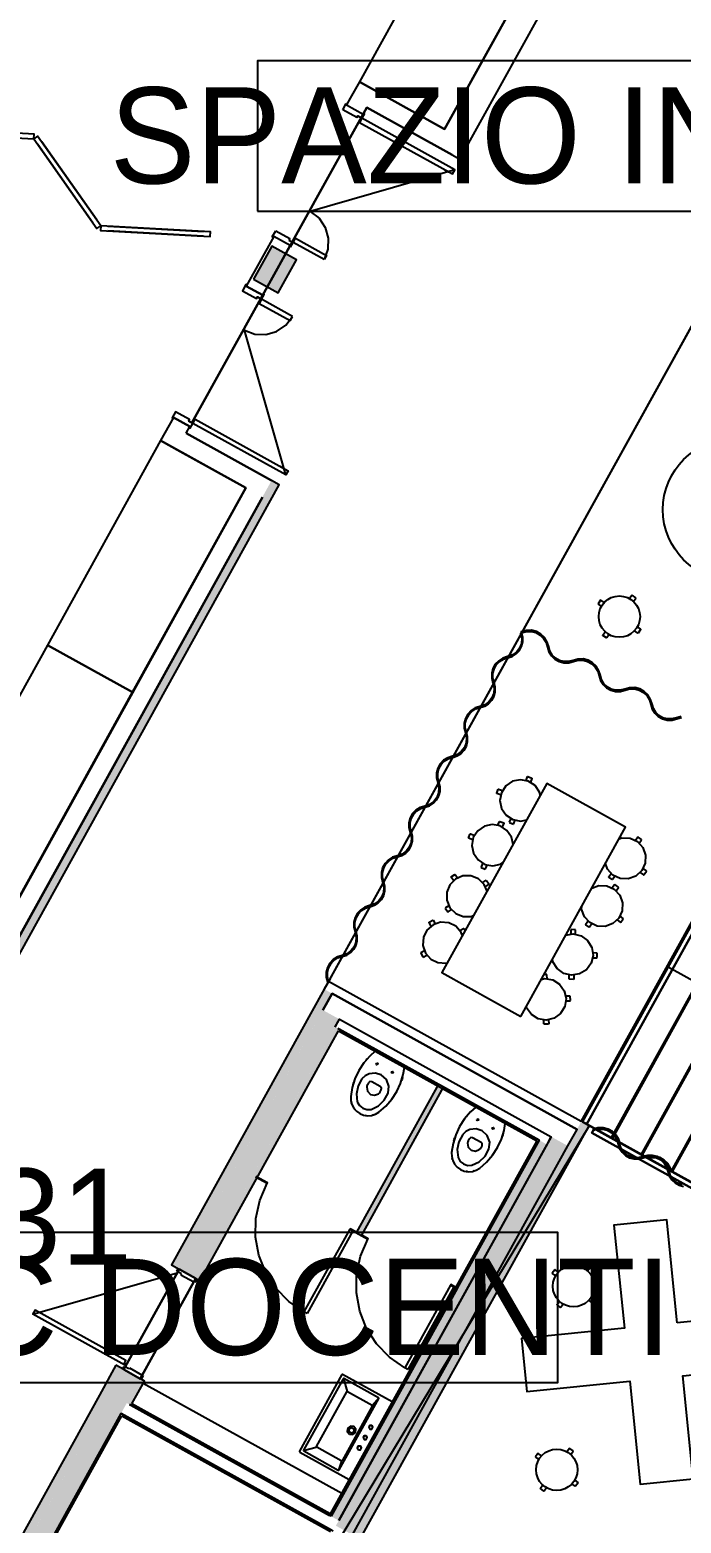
# Model space of a CAD drawing. Header units: metres. Extents: x 2.5 to 42.6, y 0.9 to 31.9.
# Drawn here: x 24.441 to 26.611, y 17.182 to 22.154 of the extents above; entities that cross this region are included whole.
import ezdxf

# ---------------------------------------------------------------- set-up
doc = ezdxf.new("R2010")
doc.units = ezdxf.units.M
for name, color, linetype in [('ARREDI', 9, 'Continuous'), ('PARETI_STRUTTURE', 7, 'Continuous'), ('PILASTRI_SETTI', 8, 'Continuous'), ('WAYFINDING_RIQUADRI', 7, 'Continuous'), ('WAYFINDING_TESTI', 7, 'Continuous')]:
    doc.layers.add(name, color=color, linetype=linetype)

msp = doc.modelspace()

# ---------------------------------------------------------------- linework, layer by layer
at = {"layer": 'ARREDI'}
for points in [[(26.2818, 18.5172), (28.6859, 22.8546), (26.2818, 18.5172)], [(24.6644, 21.5207), (24.4811, 21.7809)], [(24.4811, 21.7809), (24.6644, 21.5207)], [(24.6515, 21.5116), (24.4682, 21.7719)], [(24.7007, 21.4844), (25.0185, 21.4668)], [(25.0185, 21.4669), (24.7007, 21.4844)], [(24.7016, 21.5001), (25.0194, 21.4826)], [(26.3427, 20.2547), (26.3344, 20.2433)], [(26.3344, 20.2433), (26.3345, 20.2422)], [(26.3345, 20.2422), (26.3454, 20.2343)], [(26.3438, 20.2549), (26.3428, 20.2547)], [(26.3547, 20.247), (26.3439, 20.2549)], [(26.4473, 20.2709), (26.4393, 20.2601)], [(26.4484, 20.2711), (26.4473, 20.2709)], [(26.4598, 20.2627), (26.4483, 20.2711)], [(26.452, 20.2508), (26.46, 20.2616)], [(26.46, 20.2616), (26.4598, 20.2627)], [(26.3506, 20.1388), (26.3585, 20.1496)], [(26.3507, 20.1377), (26.3506, 20.1388)], [(26.3622, 20.1293), (26.3507, 20.1377)], [(26.3712, 20.1403), (26.3633, 20.1295)], [(26.4667, 20.1455), (26.4559, 20.1534)], [(26.4651, 20.1661), (26.476, 20.1582)], [(26.4678, 20.1456), (26.4667, 20.1455)], [(26.4761, 20.1571), (26.4678, 20.1456)], [(26.476, 20.1582), (26.4761, 20.1571)], [(26.3633, 20.1295), (26.3622, 20.1293)], [(26.6117, 19.8681), (26.5953, 19.8637), (26.5964, 19.8599), (26.612, 19.8642)], [(26.1417, 19.6054), (26.1395, 19.6157), (26.1243, 19.6378), (26.1018, 19.6525), (26.0754, 19.6574), (26.0491, 19.6519), (26.0269, 19.6367), (26.0122, 19.6141)], [(26.0943, 19.655), (26.0993, 19.6675)], [(26.0993, 19.6675), (26.1003, 19.6679)], [(26.1003, 19.6679), (26.1135, 19.6626)], [(26.1139, 19.6616), (26.1089, 19.6492)], [(26.1135, 19.6626), (26.1139, 19.6616)], [(25.9968, 19.6126), (26.0021, 19.6258)], [(25.9973, 19.6116), (25.9968, 19.6126)], [(26.0097, 19.6066), (25.9973, 19.6116)], [(26.0021, 19.6258), (26.0031, 19.6262)], [(26.0031, 19.6262), (26.0156, 19.6213)], [(26.0122, 19.6141), (26.0073, 19.5877), (26.0129, 19.5614), (26.0281, 19.5392), (26.0506, 19.5245), (26.077, 19.5196), (26.0964, 19.5237)], [(26.0511, 19.442), (26.046, 19.4665), (26.0308, 19.4887), (26.0082, 19.5033), (25.9818, 19.5083), (25.9555, 19.5027), (25.9333, 19.4875), (25.9187, 19.465)], [(26.0007, 19.5058), (26.0057, 19.5183)], [(26.0057, 19.5183), (26.0067, 19.5187)], [(26.0067, 19.5187), (26.0199, 19.5135)], [(26.0203, 19.5125), (26.0153, 19.5)], [(26.0199, 19.5135), (26.0203, 19.5124)], [(26.0435, 19.5279), (26.0385, 19.5154)], [(26.0385, 19.5154), (26.0389, 19.5144)], [(26.0389, 19.5144), (26.0521, 19.5092)], [(26.0521, 19.5092), (26.0531, 19.5096)], [(26.0531, 19.5096), (26.0581, 19.5221)], [(25.9032, 19.4635), (25.9085, 19.4766)], [(25.9037, 19.4625), (25.9032, 19.4635)], [(25.9161, 19.4575), (25.9037, 19.4625)], [(25.9085, 19.4766), (25.9095, 19.4771)], [(25.9095, 19.4771), (25.922, 19.4721)], [(25.9187, 19.4649), (25.9137, 19.4385), (25.9193, 19.4122), (25.9345, 19.39), (25.957, 19.3754), (25.9835, 19.3705), (26.0098, 19.376), (26.0175, 19.3813)], [(26.4041, 19.46), (26.414, 19.4636), (26.4408, 19.4624), (26.4652, 19.4511), (26.4834, 19.4313), (26.4926, 19.406), (26.4915, 19.3791), (26.4801, 19.3548)], [(26.4665, 19.4662), (26.4586, 19.4554)], [(26.4676, 19.4663), (26.4665, 19.4662)], [(26.4791, 19.458), (26.4676, 19.4663)], [(26.4713, 19.446), (26.4792, 19.4569)], [(26.4792, 19.4569), (26.4791, 19.458)], [(25.8455, 19.3341), (25.8572, 19.3421)], [(25.8572, 19.3421), (25.8583, 19.3419)], [(25.8583, 19.3419), (25.8659, 19.3308)], [(25.9499, 19.3787), (25.9449, 19.3663)], [(25.9449, 19.3663), (25.9454, 19.3653)], [(25.9453, 19.3653), (25.9585, 19.36)], [(25.9585, 19.36), (25.9595, 19.3604)], [(25.9595, 19.3604), (25.9645, 19.3729)], [(26.4801, 19.3548), (26.4603, 19.3366), (26.4351, 19.3274), (26.4082, 19.3285), (26.3838, 19.3399), (26.3656, 19.3597), (26.3589, 19.3783)], [(26.3698, 19.334), (26.3777, 19.3449)], [(26.4751, 19.3487), (26.4859, 19.3408)], [(26.4952, 19.3535), (26.4844, 19.3614)], [(26.4859, 19.3408), (26.487, 19.3409)], [(26.487, 19.3409), (26.4954, 19.3524)], [(26.4954, 19.3524), (26.4952, 19.3535)], [(25.8591, 19.3267), (25.8402, 19.3075), (25.8301, 19.2826), (25.8304, 19.2558), (25.8408, 19.231), (25.86, 19.2121), (25.8849, 19.202), (25.9118, 19.2023), (25.9202, 19.2058)], [(25.8453, 19.333), (25.8455, 19.3341)], [(25.8528, 19.3219), (25.8453, 19.333)], [(25.9645, 19.2857), (25.9548, 19.3085), (25.9357, 19.3273), (25.9107, 19.3374), (25.8838, 19.3372), (25.8591, 19.3267)], [(25.95, 19.3147), (25.9611, 19.3223)], [(25.97, 19.3092), (25.9589, 19.3017)], [(25.9611, 19.3223), (25.9622, 19.3221)], [(25.9622, 19.3221), (25.9702, 19.3103)], [(25.9702, 19.3103), (25.97, 19.3092)], [(26.3136, 19.2966), (26.3371, 19.3052), (26.3639, 19.304), (26.3883, 19.2927), (26.4065, 19.2729), (26.4157, 19.2476), (26.4146, 19.2207), (26.4032, 19.1964)], [(26.37, 19.3329), (26.3698, 19.334)], [(26.3814, 19.3246), (26.37, 19.333)], [(26.3825, 19.3247), (26.3814, 19.3246)], [(26.3896, 19.3078), (26.3817, 19.2969)], [(26.3905, 19.3356), (26.3825, 19.3248)], [(26.3907, 19.3079), (26.3896, 19.3078)], [(26.4022, 19.2996), (26.3907, 19.3079)], [(26.3944, 19.2876), (26.4023, 19.2985)], [(26.4023, 19.2985), (26.4022, 19.2996)], [(25.7715, 19.1828), (25.7837, 19.1899)], [(25.7837, 19.1899), (25.7848, 19.1896)], [(25.7848, 19.1896), (25.7915, 19.178)], [(25.8257, 19.2302), (25.8255, 19.2291)], [(25.8255, 19.2291), (25.8335, 19.2174)], [(25.8368, 19.2378), (25.8257, 19.2302)], [(25.8334, 19.2174), (25.8345, 19.2172)], [(25.8345, 19.2172), (25.8456, 19.2247)], [(26.4032, 19.1964), (26.3834, 19.1782), (26.3582, 19.169), (26.3313, 19.1701), (26.3069, 19.1815), (26.2887, 19.2013), (26.2795, 19.2265), (26.2799, 19.2359)], [(26.3982, 19.1903), (26.409, 19.1824)], [(26.4183, 19.1951), (26.4075, 19.203)], [(26.4101, 19.1825), (26.4185, 19.194)], [(26.4185, 19.194), (26.4183, 19.1951)], [(25.7845, 19.1744), (25.7642, 19.1567), (25.7523, 19.1326), (25.7506, 19.1058), (25.7592, 19.0803), (25.7769, 19.0601), (25.801, 19.0482), (25.8278, 19.0464), (25.8328, 19.0481)], [(25.7712, 19.1817), (25.7715, 19.1828)], [(25.7779, 19.1701), (25.7712, 19.1817)], [(25.8825, 19.1377), (25.8786, 19.1491), (25.8609, 19.1693), (25.8368, 19.1813), (25.8099, 19.183), (25.7845, 19.1744)], [(25.8742, 19.1557), (25.8859, 19.1624)], [(25.8862, 19.1445), (25.8821, 19.1421)], [(25.8859, 19.1624), (25.8869, 19.1621)], [(25.8869, 19.1621), (25.8916, 19.1541)], [(26.2269, 19.1402), (26.2513, 19.1441), (26.2775, 19.1378), (26.2993, 19.1221), (26.3133, 19.0991), (26.3176, 19.0726)], [(26.244, 19.1574), (26.2435, 19.144)], [(26.2448, 19.1581), (26.244, 19.1574)], [(26.259, 19.1576), (26.2448, 19.1581)], [(26.2597, 19.1567), (26.259, 19.1576)], [(26.2592, 19.1433), (26.2597, 19.1567)], [(26.2929, 19.1756), (26.3008, 19.1865)], [(26.2931, 19.1745), (26.2929, 19.1756)], [(26.3045, 19.1662), (26.2931, 19.1745)], [(26.3056, 19.1663), (26.3045, 19.1662)], [(26.3136, 19.1772), (26.3056, 19.1663)], [(26.409, 19.1824), (26.4101, 19.1825)], [(25.744, 19.0807), (25.7437, 19.0796)], [(25.7437, 19.0796), (25.7508, 19.0673)], [(25.7556, 19.0874), (25.744, 19.0807)], [(25.7508, 19.0673), (25.7519, 19.067)], [(25.7519, 19.067), (25.7635, 19.0737)], [(26.3176, 19.0726), (26.3113, 19.0465), (26.2955, 19.0247), (26.2726, 19.0106), (26.2461, 19.0064), (26.2199, 19.0126), (26.1982, 19.0284), (26.1841, 19.0513), (26.1826, 19.0604)], [(26.3168, 19.0648), (26.3302, 19.0642)], [(26.3308, 19.08), (26.3174, 19.0805)], [(26.3302, 19.0642), (26.331, 19.065)], [(26.3316, 19.0792), (26.3308, 19.08)], [(26.331, 19.065), (26.3316, 19.0792)], [(26.1449, 18.9922), (26.1566, 18.995), (26.1832, 18.9907), (26.206, 18.9766), (26.2218, 18.9548), (26.228, 18.9286)], [(26.1486, 18.999), (26.1488, 18.9943)], [(26.1632, 19.009), (26.154, 19.0087)], [(26.1641, 19.0082), (26.1632, 19.009)], [(26.1645, 18.9948), (26.1641, 19.0082)], [(26.2377, 18.9937), (26.2382, 19.0071)], [(26.2385, 18.9929), (26.2377, 18.9937)], [(26.2526, 18.9924), (26.2385, 18.9929)], [(26.2534, 18.9931), (26.2526, 18.9924)], [(26.254, 19.0065), (26.2534, 18.9931)], [(26.282, 18.5171), (26.5684, 19.0336)], [(27.6669, 18.4247), (26.5684, 19.0336)], [(26.3785, 18.4636), (26.6648, 18.9802)], [(26.3819, 18.4617), (26.6682, 18.9783)], [(26.228, 18.9286), (26.2237, 18.9021), (26.2095, 18.8792), (26.1877, 18.8635), (26.1616, 18.8573), (26.135, 18.8616), (26.1122, 18.8757), (26.0964, 18.8975), (26.0952, 18.9026)], [(26.2406, 18.9369), (26.2272, 18.9365)], [(26.2278, 18.9207), (26.2412, 18.9212)], [(26.2415, 18.9362), (26.2406, 18.9369)], [(26.2412, 18.9212), (26.242, 18.922)], [(26.242, 18.922), (26.2415, 18.9362)], [(26.4783, 18.4083), (26.7646, 18.9248)], [(26.4818, 18.4064), (26.7681, 18.9229)], [(26.1542, 18.8441), (26.1537, 18.8575)], [(26.155, 18.8433), (26.1542, 18.8441)], [(26.1691, 18.8438), (26.155, 18.8433)], [(26.1699, 18.8446), (26.1691, 18.8438)], [(26.1694, 18.858), (26.1699, 18.8446)], [(26.5782, 18.3529), (26.8645, 18.8695)], [(26.5816, 18.351), (26.868, 18.8676)], [(25.5919, 18.7533), (25.5738, 18.7374), (25.5538, 18.7144), (25.5373, 18.6889), (25.5244, 18.6613), (25.5155, 18.6322), (25.5106, 18.6022), (25.511, 18.5887), (25.5143, 18.5756), (25.5206, 18.5637), (25.5294, 18.5534), (25.5404, 18.5455), (25.5529, 18.5404), (25.5662, 18.5384), (25.5797, 18.5394), (25.5926, 18.5435), (25.6042, 18.5503)], [(25.5605, 18.7221), (25.5634, 18.7262), (25.5671, 18.7297)], [(25.6042, 18.5503), (25.6271, 18.5704), (25.647, 18.5934), (25.6636, 18.6189), (25.6764, 18.6464), (25.6854, 18.6755), (25.6892, 18.6993)], [(25.5185, 18.6419), (25.5195, 18.6469), (25.5214, 18.6516)], [(25.5478, 18.6617), (25.5347, 18.6383), (25.5294, 18.612), (25.5324, 18.5853)], [(25.5714, 18.6784), (25.5584, 18.6718), (25.5478, 18.6617)], [(25.5698, 18.6483), (25.5659, 18.6412)], [(25.5805, 18.6514), (25.5745, 18.6521), (25.5698, 18.6483)], [(25.612, 18.6747), (25.5921, 18.6808), (25.5714, 18.6784)], [(25.6089, 18.6357), (25.5805, 18.6514)], [(25.635, 18.6134), (25.6376, 18.6368), (25.6293, 18.6588), (25.612, 18.6747)], [(25.6824, 18.6658), (25.6814, 18.6608), (25.6794, 18.6561)], [(25.5659, 18.6412), (25.5644, 18.6377), (25.5636, 18.6339)], [(25.5636, 18.6339), (25.5661, 18.62), (25.576, 18.6098), (25.5899, 18.6068), (25.6031, 18.612)], [(25.5783, 18.5599), (25.6025, 18.5714), (25.622, 18.5899), (25.635, 18.6134)], [(25.6031, 18.612), (25.6058, 18.6147), (25.608, 18.6179)], [(25.608, 18.6179), (25.6119, 18.625)], [(25.6119, 18.625), (25.6126, 18.6309), (25.6089, 18.6357)], [(25.5136, 18.5786), (25.5129, 18.5799), (25.5127, 18.5821)], [(25.525, 18.5586), (25.5233, 18.56), (25.5226, 18.5614)], [(25.5324, 18.5853), (25.5392, 18.5727), (25.5508, 18.5643)], [(25.5508, 18.5643), (25.564, 18.5589), (25.5783, 18.5599)], [(25.6404, 18.5857), (25.6375, 18.5815), (25.6338, 18.578)], [(25.9277, 18.5671), (25.9095, 18.5513), (25.8896, 18.5283), (25.8731, 18.5027), (25.8602, 18.4752), (25.8513, 18.4461), (25.8464, 18.4161), (25.8467, 18.4026), (25.8501, 18.3895), (25.8564, 18.3775), (25.8652, 18.3673), (25.8761, 18.3593), (25.8887, 18.3543), (25.902, 18.3522), (25.9155, 18.3533), (25.9284, 18.3573), (25.94, 18.3642)], [(25.8963, 18.5359), (25.8992, 18.5401), (25.9029, 18.5436)], [(25.5633, 18.5388), (25.5617, 18.5387), (25.5596, 18.5394)], [(25.5861, 18.5414), (25.5841, 18.5404), (25.5826, 18.5403)], [(25.9478, 18.4886), (25.9279, 18.4947), (25.9072, 18.4923)], [(25.94, 18.3642), (25.9629, 18.3843), (25.9828, 18.4072), (25.9994, 18.4328), (26.0122, 18.4603), (26.0212, 18.4894), (26.025, 18.5132)], [(27.3806, 17.9082), (26.282, 18.5171)], [(26.4071, 18.4491), (26.4039, 18.4598), (26.395, 18.4744), (26.3827, 18.4862), (26.3678, 18.4944), (26.3513, 18.4986), (26.3343, 18.4985), (26.3233, 18.4955)], [(25.8543, 18.4558), (25.8552, 18.4608), (25.8572, 18.4655)], [(25.8836, 18.4756), (25.8705, 18.4522), (25.8652, 18.4258), (25.8682, 18.3992)], [(25.9072, 18.4923), (25.8942, 18.4857), (25.8836, 18.4756)], [(25.9017, 18.4551), (25.9002, 18.4516), (25.8993, 18.4478)], [(25.8993, 18.4478), (25.9019, 18.4338), (25.9118, 18.4237), (25.9256, 18.4207), (25.9388, 18.4259)], [(25.9056, 18.4622), (25.9017, 18.4551)], [(25.9163, 18.4653), (25.9103, 18.4659), (25.9056, 18.4622)], [(25.9447, 18.4496), (25.9163, 18.4653)], [(25.9477, 18.4388), (25.9484, 18.4448), (25.9447, 18.4496)], [(25.9708, 18.4272), (25.9734, 18.4507), (25.9651, 18.4727), (25.9478, 18.4886)], [(26.0182, 18.4797), (26.0172, 18.4747), (26.0152, 18.47)], [(26.3267, 18.4923), (29.0695, 16.9721), (29.0618, 16.9583), (26.314, 18.4813), (29.0618, 16.9583)], [(26.3267, 18.4923), (29.0695, 16.9721)], [(25.8494, 18.3924), (25.8487, 18.3938), (25.8484, 18.396)], [(25.8682, 18.3992), (25.875, 18.3866), (25.8866, 18.3782)], [(25.9141, 18.3738), (25.9383, 18.3853), (25.9578, 18.4037), (25.9708, 18.4272)], [(25.9388, 18.4259), (25.9416, 18.4286), (25.9438, 18.4318)], [(25.9438, 18.4318), (25.9477, 18.4388)], [(25.9762, 18.3996), (25.9732, 18.3954), (25.9696, 18.3919)], [(26.6147, 18.3081), (26.5991, 18.3141), (26.5858, 18.3244), (26.5761, 18.338), (26.5707, 18.3539), (26.5658, 18.3694), (26.5571, 18.3833), (26.5453, 18.3945), (26.531, 18.4024), (26.5152, 18.4065), (26.4989, 18.4065), (26.4831, 18.4024), (26.4843, 18.3987), (26.4992, 18.4026), (26.5146, 18.4026), (26.5295, 18.3988), (26.543, 18.3913), (26.5542, 18.3807), (26.5623, 18.3676), (26.5669, 18.3529), (26.5716, 18.3382), (26.5798, 18.3252), (26.591, 18.3147), (26.6044, 18.3072), (26.6193, 18.3033)], [(26.5038, 18.4026), (26.4952, 18.4003)], [(26.5001, 18.3976), (26.5064, 18.3993), (26.5225, 18.3995), (26.533, 18.3968)], [(26.579, 18.3538), (26.5758, 18.3645), (26.5669, 18.3791), (26.5546, 18.3909), (26.5397, 18.3992), (26.5345, 18.4005)], [(25.8608, 18.3724), (25.8591, 18.3739), (25.8584, 18.3752)], [(25.8866, 18.3782), (25.8998, 18.3728), (25.9141, 18.3738)], [(25.899, 18.3527), (25.8975, 18.3526), (25.8954, 18.3533)], [(25.9219, 18.3553), (25.9199, 18.3543), (25.9184, 18.3542)], [(26.5575, 18.3827), (26.5639, 18.3766), (26.5722, 18.3628), (26.5741, 18.3565)], [(26.1901, 18.0257), (26.1817, 18.0143)], [(26.1817, 18.0143), (26.1819, 18.0132)], [(26.1819, 18.0132), (26.1927, 18.0052)], [(26.1912, 18.0259), (26.1901, 18.0257)], [(26.202, 18.0179), (26.1912, 18.0259)], [(26.2946, 18.0419), (26.2867, 18.0311)], [(26.2957, 18.042), (26.2946, 18.0419)], [(26.3071, 18.0337), (26.2957, 18.042)], [(26.2994, 18.0218), (26.3073, 18.0326)], [(26.3073, 18.0326), (26.3071, 18.0337)], [(26.1979, 17.9098), (26.2058, 17.9206)], [(26.1981, 17.9087), (26.1979, 17.9097)], [(26.2095, 17.9003), (26.1981, 17.9087)], [(26.2106, 17.9004), (26.2095, 17.9003)], [(26.2185, 17.9113), (26.2106, 17.9005)], [(26.314, 17.9165), (26.3032, 17.9244)], [(26.3125, 17.9371), (26.3233, 17.9292)], [(26.3151, 17.9166), (26.314, 17.9165)], [(26.3235, 17.9281), (26.3151, 17.9166)], [(26.3233, 17.9292), (26.3235, 17.9281)], [(25.4808, 17.6766), (25.3396, 17.4218)], [(25.4847, 17.6632), (25.353, 17.4256)], [(25.4835, 17.6774), (25.482, 17.6775), (25.4808, 17.6766)], [(25.6488, 17.5857), (25.4835, 17.6774)], [(25.4873, 17.664), (25.4858, 17.6641), (25.4847, 17.6632)], [(25.4858, 17.6641), (25.4982, 17.6211)], [(25.6027, 17.6), (25.4873, 17.664)], [(25.3964, 17.4374), (25.4972, 17.6194)], [(25.4972, 17.6194), (25.4984, 17.6203), (25.4999, 17.6202)], [(25.4999, 17.6202), (25.5816, 17.5749)], [(25.6037, 17.5982), (25.5833, 17.5739)], [(25.6035, 17.5974), (25.6036, 17.5989), (25.6027, 17.6)], [(25.4718, 17.3597), (25.6035, 17.5974)], [(25.5823, 17.5722), (25.4814, 17.3902)], [(25.5816, 17.5749), (25.5825, 17.5737), (25.5823, 17.5722)], [(25.3396, 17.4218), (25.3394, 17.4203), (25.3403, 17.4191)], [(25.3403, 17.4191), (25.5056, 17.3275)], [(25.3528, 17.4241), (25.3954, 17.4357)], [(25.353, 17.4256), (25.3528, 17.4241), (25.3537, 17.4229)], [(25.3537, 17.4229), (25.4691, 17.359)], [(25.3971, 17.4347), (25.3962, 17.4359), (25.3964, 17.4374)], [(25.4788, 17.3895), (25.3971, 17.4347)], [(26.1342, 17.4145), (26.1259, 17.4031)], [(26.1259, 17.4031), (26.126, 17.402)], [(26.126, 17.402), (26.1369, 17.3941)], [(26.1353, 17.4147), (26.1342, 17.4145)], [(26.1462, 17.4068), (26.1353, 17.4147)], [(26.2387, 17.4307), (26.2308, 17.4199)], [(26.2398, 17.4309), (26.2388, 17.4307)], [(26.2513, 17.4225), (26.2398, 17.4309)], [(26.2435, 17.4106), (26.2515, 17.4214)], [(26.2515, 17.4214), (26.2513, 17.4225)], [(25.4691, 17.359), (25.4706, 17.3588), (25.4718, 17.3597)], [(25.4711, 17.3591), (25.4805, 17.3885)], [(25.4815, 17.3902), (25.4803, 17.3893), (25.4788, 17.3895)], [(26.1421, 17.2986), (26.15, 17.3094)], [(26.1627, 17.3001), (26.1548, 17.2893)], [(26.2582, 17.3053), (26.2473, 17.3132)], [(26.2566, 17.3259), (26.2675, 17.318)], [(26.2593, 17.3054), (26.2582, 17.3053)], [(26.2676, 17.3169), (26.2593, 17.3054)], [(26.2675, 17.318), (26.2676, 17.3169)], [(26.1422, 17.2975), (26.1421, 17.2986)], [(26.1537, 17.2891), (26.1422, 17.2975)], [(26.1548, 17.2893), (26.1537, 17.2891)]]:
    msp.add_lwpolyline(points, dxfattribs=at)
for points in [[(26.2955, 18.5096), (28.6996, 22.847)], [(26.1969, 22.4976), (25.8026, 22.4562), (25.5392, 21.981), (25.8233, 21.8235)], [(24.0905, 21.827), (24.0896, 21.8113), (24.4546, 21.7912), (24.4555, 21.8069)], [(24.678, 21.5014), (24.4675, 21.8002), (24.4546, 21.7912), (24.6651, 21.4923)], [(24.678, 21.5014), (24.6771, 21.4857), (25.0421, 21.4656), (25.0429, 21.4813)], [(24.7839, 19.9482), (24.4998, 20.1056), (24.0035, 19.2103), (24.2876, 19.0528), (24.7839, 19.9482), (25.161, 20.6285), (24.8769, 20.786), (24.4998, 20.1056)], [(26.0339, 20.0633), (26.0486, 20.068), (26.0616, 20.0762), (26.0722, 20.0874), (26.0797, 20.1009), (26.0836, 20.1158), (26.0836, 20.1313), (26.0798, 20.1462), (26.0764, 20.1444), (26.08, 20.128), (26.0788, 20.1112), (26.0728, 20.0955), (26.0625, 20.0822), (26.0488, 20.0725), (26.0329, 20.0671), (26.0173, 20.0622), (26.0034, 20.0535), (25.9921, 20.0416), (25.9842, 20.0273), (25.9801, 20.0115), (25.9801, 19.9951), (25.9842, 19.9792), (25.988, 19.9804), (25.984, 19.9954), (25.984, 20.0109), (25.9878, 20.0258), (25.9953, 20.0394), (26.006, 20.0506), (26.0191, 20.0587)], [(26.1659, 20.0985), (26.1706, 20.0831), (26.1791, 20.0694), (26.1907, 20.0582), (26.2048, 20.0504), (26.2204, 20.0464), (26.2365, 20.0466), (26.252, 20.0508), (26.2502, 20.0543), (26.2356, 20.0504), (26.2206, 20.0504), (26.206, 20.0542), (26.1928, 20.0615), (26.1819, 20.072), (26.1741, 20.0849), (26.1698, 20.0993), (26.1649, 20.1157), (26.156, 20.1303), (26.1437, 20.1421), (26.1288, 20.1504), (26.1122, 20.1546), (26.0952, 20.1544), (26.0787, 20.15), (26.0798, 20.1462), (26.0954, 20.1505), (26.1116, 20.1507), (26.1272, 20.1468), (26.1413, 20.1389), (26.153, 20.1278), (26.1614, 20.114)], [(26.3381, 20.0031), (26.3428, 19.9876), (26.3512, 19.9739), (26.3629, 19.9628), (26.377, 19.955), (26.3926, 19.951), (26.4087, 19.9511), (26.4242, 19.9553), (26.4224, 19.9588), (26.4078, 19.955), (26.3927, 19.9549), (26.3781, 19.9587), (26.365, 19.9661), (26.3541, 19.9766), (26.3463, 19.9895), (26.342, 20.0039), (26.3371, 20.0202), (26.3282, 20.0348), (26.3159, 20.0466), (26.301, 20.0549), (26.2844, 20.0592), (26.2674, 20.059), (26.2509, 20.0545), (26.252, 20.0508), (26.2676, 20.0551), (26.2837, 20.0553), (26.2994, 20.0513), (26.3135, 20.0435), (26.3252, 20.0323), (26.3336, 20.0185)], [(25.942, 19.8975), (25.9567, 19.9022), (25.9697, 19.9104), (25.9803, 19.9216), (25.9878, 19.9351), (25.9917, 19.95), (25.9917, 19.9655), (25.988, 19.9804), (25.9845, 19.9786), (25.9881, 19.9622), (25.9869, 19.9454), (25.9809, 19.9297), (25.9706, 19.9165), (25.9569, 19.9067), (25.941, 19.9013), (25.9254, 19.8964), (25.9115, 19.8877), (25.9002, 19.8759), (25.8923, 19.8615), (25.8882, 19.8457), (25.8882, 19.8293), (25.8923, 19.8135), (25.8961, 19.8146), (25.8921, 19.8296), (25.8921, 19.8451), (25.8959, 19.86), (25.9034, 19.8736), (25.9141, 19.8848), (25.9272, 19.8929)], [(26.5103, 19.9076), (26.515, 19.8922), (26.5234, 19.8785), (26.5351, 19.8674), (26.5492, 19.8595), (26.5648, 19.8556), (26.5809, 19.8557), (26.5964, 19.8599), (26.5946, 19.8634), (26.58, 19.8595), (26.5649, 19.8595), (26.5503, 19.8633), (26.5372, 19.8707), (26.5263, 19.8811), (26.5185, 19.894), (26.5142, 19.9085), (26.5093, 19.9248), (26.5004, 19.9394), (26.4881, 19.9512), (26.4731, 19.9595), (26.4566, 19.9637), (26.4395, 19.9636), (26.4231, 19.9591), (26.4242, 19.9553), (26.4398, 19.9597), (26.4559, 19.9598), (26.4716, 19.9559), (26.4857, 19.9481), (26.4974, 19.9369), (26.5057, 19.9231)], [(25.8501, 19.7317), (25.8648, 19.7364), (25.8779, 19.7446), (25.8885, 19.7559), (25.8959, 19.7693), (25.8998, 19.7843), (25.8999, 19.7997), (25.8961, 19.8146), (25.8926, 19.8128), (25.8962, 19.7964), (25.895, 19.7796), (25.889, 19.764), (25.8787, 19.7507), (25.865, 19.7409), (25.8491, 19.7355), (25.8335, 19.7306), (25.8196, 19.7219), (25.8084, 19.7101), (25.8004, 19.6957), (25.7963, 19.6799), (25.7963, 19.6635), (25.8004, 19.6477), (25.8042, 19.6488), (25.8002, 19.6638), (25.8002, 19.6793), (25.804, 19.6942), (25.8115, 19.7078), (25.8222, 19.719), (25.8353, 19.7271)], [(25.7582, 19.5659), (25.7729, 19.5706), (25.786, 19.5789), (25.7966, 19.5901), (25.804, 19.6035), (25.8079, 19.6185), (25.808, 19.6339), (25.8042, 19.6488), (25.8007, 19.647), (25.8043, 19.6306), (25.8031, 19.6139), (25.7971, 19.5982), (25.7868, 19.5849), (25.7731, 19.5751), (25.7572, 19.5697), (25.7416, 19.5648), (25.7277, 19.5561), (25.7165, 19.5443), (25.7085, 19.5299), (25.7044, 19.5141), (25.7044, 19.4977), (25.7085, 19.4819), (25.7123, 19.483), (25.7083, 19.498), (25.7083, 19.5135), (25.7121, 19.5284), (25.7196, 19.542), (25.7303, 19.5532), (25.7434, 19.5614)], [(26.0768, 18.8695), (26.4261, 19.4997), (26.1637, 19.6451), (25.8144, 19.0149)], [(25.6663, 19.4001), (25.681, 19.4049), (25.6941, 19.4131), (25.7047, 19.4243), (25.7121, 19.4378), (25.716, 19.4527), (25.7161, 19.4681), (25.7123, 19.483), (25.7088, 19.4812), (25.7125, 19.4648), (25.7112, 19.4481), (25.7052, 19.4324), (25.6949, 19.4191), (25.6812, 19.4093), (25.6653, 19.4039), (25.6497, 19.399), (25.6358, 19.3904), (25.6246, 19.3785), (25.6166, 19.3642), (25.6125, 19.3483), (25.6125, 19.3319), (25.6166, 19.3161), (25.6204, 19.3172), (25.6164, 19.3322), (25.6164, 19.3477), (25.6202, 19.3627), (25.6277, 19.3762), (25.6384, 19.3874), (25.6516, 19.3956)], [(25.5744, 19.2343), (25.5891, 19.2391), (25.6022, 19.2473), (25.6128, 19.2585), (25.6202, 19.272), (25.6241, 19.2869), (25.6242, 19.3023), (25.6204, 19.3173), (25.6169, 19.3154), (25.6206, 19.299), (25.6194, 19.2823), (25.6133, 19.2666), (25.603, 19.2533), (25.5894, 19.2435), (25.5734, 19.2381), (25.5578, 19.2332), (25.5439, 19.2246), (25.5327, 19.2127), (25.5247, 19.1984), (25.5206, 19.1825), (25.5206, 19.1661), (25.5247, 19.1503), (25.5285, 19.1514), (25.5245, 19.1664), (25.5245, 19.1819), (25.5284, 19.1969), (25.5359, 19.2104), (25.5465, 19.2216), (25.5597, 19.2298)], [(25.4825, 19.0686), (25.4972, 19.0733), (25.5103, 19.0815), (25.5209, 19.0927), (25.5284, 19.1062), (25.5322, 19.1211), (25.5323, 19.1365), (25.5285, 19.1515), (25.525, 19.1496), (25.5287, 19.1332), (25.5274, 19.1165), (25.5214, 19.1008), (25.5112, 19.0875), (25.4975, 19.0777), (25.4815, 19.0723), (25.4659, 19.0674), (25.452, 19.0588), (25.4408, 19.0469), (25.4328, 19.0326), (25.4287, 19.0167), (25.4287, 19.0003), (25.4329, 18.9845), (25.4366, 18.9857), (25.4327, 19.0006), (25.4326, 19.0161), (25.4365, 19.0311), (25.444, 19.0446), (25.4546, 19.0558), (25.4678, 19.064)], [(25.595, 18.7128), (25.5991, 18.7139), (25.6003, 18.7098), (25.5962, 18.7086)], [(25.6461, 18.6844), (25.6502, 18.6856), (25.6514, 18.6815), (25.6473, 18.6803)], [(25.9308, 18.5266), (25.9349, 18.5278), (25.9361, 18.5237), (25.932, 18.5225)], [(25.9819, 18.4983), (25.986, 18.4995), (25.9872, 18.4954), (25.9831, 18.4942)], [(26.4016, 18.4445), (26.4063, 18.4299), (26.4145, 18.4169), (26.4257, 18.4063), (26.4391, 18.3988), (26.454, 18.395), (26.4694, 18.3949), (26.4843, 18.3987), (26.4825, 18.4022), (26.4661, 18.3985), (26.4494, 18.3998), (26.4338, 18.4057), (26.4205, 18.416), (26.4108, 18.4296), (26.4054, 18.4455), (26.4005, 18.461), (26.3918, 18.4749), (26.38, 18.4861), (26.3657, 18.494), (26.3499, 18.4981), (26.3336, 18.4981), (26.3178, 18.494), (26.319, 18.4903), (26.3339, 18.4942), (26.3493, 18.4942), (26.3642, 18.4904), (26.3777, 18.4829), (26.3889, 18.4723), (26.397, 18.4592)], [(26.319, 18.4903), (26.314, 18.4813)], [(26.5984, 17.8493), (26.5637, 18.1921), (26.3874, 18.1742), (26.4221, 17.8314), (26.0794, 17.7967), (26.0972, 17.6205), (26.44, 17.6552), (26.4747, 17.3124), (26.651, 17.3303), (26.6163, 17.673), (26.959, 17.7077), (26.9412, 17.884)], [(25.5061, 17.4785), (25.5173, 17.4772), (25.5261, 17.4842), (25.5274, 17.4955), (25.5204, 17.5043), (25.5092, 17.5056), (25.5003, 17.4986), (25.499, 17.4873)], [(25.5053, 17.4958), (25.5131, 17.5005), (25.521, 17.4961), (25.5212, 17.487), (25.5134, 17.4823), (25.5055, 17.4867)], [(25.5807, 17.5076), (25.5738, 17.5074), (25.5705, 17.5014), (25.574, 17.4955), (25.5809, 17.4956), (25.5843, 17.5017)], [(25.5374, 17.4837), (25.534, 17.4799), (25.5326, 17.475), (25.536, 17.4788)], [(25.5616, 17.4731), (25.5547, 17.473), (25.5514, 17.467), (25.5549, 17.4611), (25.5618, 17.4612), (25.5652, 17.4672)], [(25.5359, 17.4266), (25.5427, 17.4268), (25.5461, 17.4328), (25.5425, 17.4387), (25.5356, 17.4386), (25.5323, 17.4325)]]:
    msp.add_lwpolyline(points, close=True, dxfattribs=at)
for centre, radius in [((26.7865, 20.5563), 0.2362), ((26.4053, 20.2002), 0.0689), ((26.2526, 17.9712), 0.0689), ((26.1967, 17.36), 0.0689)]:
    msp.add_circle(centre, radius, dxfattribs=at)
at = {"layer": 'PARETI_STRUTTURE'}
for points in [[(25.4414, 18.9943), (27.855, 23.3489), (25.4223, 18.9598)], [(26.1955, 22.495), (25.8233, 21.8235)], [(25.8479, 21.7379), (25.8737, 21.7235), (26.2803, 22.4571), (26.2544, 22.4714)], [(25.8233, 21.8235), (25.5392, 21.981), (25.5087, 21.9259)], [(25.5087, 21.9259), (25.4963, 21.9035), (25.5513, 21.8729), (25.5638, 21.8953)], [(25.4839, 21.8878), (25.4954, 21.9085)], [(25.5308, 21.8618), (25.484, 21.8878)], [(25.4954, 21.9085), (25.4982, 21.9069)], [(25.4962, 21.9035), (25.5513, 21.8729)], [(25.4982, 21.9069), (25.4963, 21.9035)], [(25.556, 21.8749), (25.5474, 21.8594)], [(25.5513, 21.8729), (25.5533, 21.8764)], [(25.5533, 21.8764), (25.556, 21.8749)], [(25.5308, 21.8618), (25.5336, 21.867), (25.5474, 21.8594), (25.5398, 21.8456), (25.8497, 21.6738), (25.8574, 21.6876), (25.3756, 21.5494), (25.4048, 21.5267), (25.4254, 21.496), (25.4356, 21.4605), (25.4343, 21.4236), (25.4217, 21.3889)], [(25.8574, 21.6876), (25.5474, 21.8594)], [(25.8222, 21.6891), (25.836, 21.6814)], [(25.2492, 21.4642), (25.2606, 21.4849)], [(25.2606, 21.4849), (25.3075, 21.4589)], [(25.2519, 21.4627), (25.2492, 21.4642)], [(25.2538, 21.4661), (25.2519, 21.4627)], [(25.3089, 21.4356), (25.2538, 21.4661)], [(25.3075, 21.4589), (25.3046, 21.4537)], [(25.3046, 21.4537), (25.3184, 21.4461)], [(25.307, 21.4321), (25.3089, 21.4356)], [(25.3098, 21.4306), (25.307, 21.4321)], [(25.3098, 21.4306), (25.3184, 21.4461), (25.326, 21.4599), (25.4293, 21.4026), (25.4217, 21.3888)], [(25.4217, 21.3888), (25.3184, 21.4461)], [(25.2134, 21.2567), (25.2058, 21.2429), (25.3091, 21.1857), (25.3167, 21.1994)], [(25.3167, 21.1994), (25.2134, 21.2567)], [(25.2943, 20.6717), (24.9843, 20.8435), (24.992, 20.8572), (25.3019, 20.6854), (25.2943, 20.6717), (25.1561, 21.1534), (25.1908, 21.1408), (25.2278, 21.1395), (25.2633, 21.1497), (25.2939, 21.1703), (25.3167, 21.1994)], [(24.9198, 20.8635), (24.8769, 20.786), (24.932, 20.7554)], [(24.9625, 20.8105), (24.9749, 20.8329), (24.9198, 20.8635)], [(24.932, 20.7554), (25.161, 20.6285)], [(25.2744, 20.7007), (25.2881, 20.6931)], [(24.067, 18.5248), (24.0928, 18.5105), (25.2724, 20.6387), (25.2466, 20.6531)], [(25.161, 20.6285), (24.0567, 18.6363)], [(25.2161, 20.598), (24.0813, 18.5506)], [(24.1118, 18.6057), (25.2161, 20.598)], [(26.2783, 18.5191), (26.9133, 19.6647)], [(25.4414, 18.9943), (25.4223, 18.9598)], [(25.4223, 18.9598), (24.9136, 18.0421), (24.9394, 18.0277)], [(26.2337, 18.438), (26.2643, 18.4931), (25.4481, 18.9455), (25.4176, 18.8904)], [(25.4176, 18.8904), (25.4481, 18.9455)], [(26.2786, 18.519), (25.4366, 18.9857), (25.4223, 18.9598)], [(25.4481, 18.9455), (26.2643, 18.4931)], [(25.4584, 18.8341), (25.4727, 18.8599), (26.1786, 18.4686), (25.4705, 17.1909)], [(25.4584, 18.834), (25.4727, 18.8599)], [(25.4727, 18.8599), (26.1786, 18.4686)], [(25.0083, 17.9896), (25.4693, 18.8212)], [(25.467, 18.8293), (25.8027, 18.6432)], [(25.4721, 18.8264), (25.467, 18.8293)], [(25.4693, 18.8212), (26.1305, 18.4548)], [(26.1356, 18.4519), (26.1385, 18.4571), (25.4721, 18.8264)], [(25.8027, 18.6432), (25.5298, 18.1507)], [(25.547, 18.1412), (25.82, 18.6336)], [(25.82, 18.6336), (26.1385, 18.4571)], [(25.54, 17.1254), (26.3044, 18.5047), (25.0315, 16.3989)], [(28.5701, 17.2502), (26.2792, 18.52), (26.2786, 18.519)], [(25.4409, 17.2107), (25.4461, 17.2078), (26.1356, 18.4519)], [(26.1305, 18.4548), (25.4424, 17.2133)], [(26.1385, 18.4571), (25.8655, 17.9646)], [(26.1643, 18.4428), (26.1786, 18.4686)], [(25.4705, 17.1909), (26.1643, 18.4427)], [(25.516, 17.1432), (26.2337, 18.438)], [(25.1931, 18.3351), (25.2318, 18.3136), (25.2328, 18.3153), (25.194, 18.3368)], [(25.3546, 17.8854), (25.3038, 17.9205), (25.2608, 17.9648), (25.2273, 18.0167), (25.2045, 18.0741), (25.1934, 18.1348), (25.1943, 18.1966), (25.2073, 18.2569), (25.2318, 18.3136)], [(25.5073, 18.1609), (25.3546, 17.8854)], [(25.5176, 18.1552), (25.3649, 17.8797)], [(25.5298, 18.1507), (25.5083, 18.1626), (25.5073, 18.1609)], [(25.5073, 18.1609), (25.5676, 18.1275), (25.5685, 18.1292), (25.547, 18.1412)], [(25.6904, 17.6993), (25.6395, 17.7344), (25.5966, 17.7787), (25.563, 17.8306), (25.5403, 17.888), (25.5292, 17.9487), (25.5301, 18.0105), (25.5431, 18.0708), (25.5676, 18.1275)], [(24.7604, 17.7128), (24.7569, 17.7147), (24.7617, 17.7234), (24.4587, 17.8913), (24.451, 17.8775), (24.9327, 18.0157)], [(24.759, 17.7023), (24.9347, 18.0191)], [(24.9347, 18.0191), (24.759, 17.7023)], [(24.9312, 18.0211), (24.936, 18.0297)], [(24.9394, 18.0278), (24.9347, 18.0191), (24.9312, 18.021)], [(24.9945, 17.9972), (24.9394, 18.0278), (24.9346, 18.0191)], [(24.9467, 18.0125), (24.9347, 18.0191)], [(24.9394, 18.0278), (24.9945, 17.9972)], [(24.9448, 18.009), (24.9467, 18.0125)], [(24.9448, 18.009), (24.9878, 17.9852), (24.9945, 17.9972)], [(24.9945, 17.9972), (24.9878, 17.9852)], [(24.9945, 17.9972), (25.0031, 17.9924)], [(24.9913, 17.9832), (24.9878, 17.9852)], [(24.998, 17.9953), (24.9913, 17.9832)], [(25.0031, 17.9924), (25.0083, 17.9896)], [(25.8646, 17.9629), (25.4447, 17.2053)], [(25.8431, 17.9748), (25.6904, 17.6993)], [(25.8534, 17.9691), (25.7007, 17.6936)], [(25.8655, 17.9646), (25.844, 17.9765), (25.8431, 17.9748)], [(25.8431, 17.9748), (25.8646, 17.9629)], [(24.7604, 17.7128), (24.7575, 17.7077), (24.451, 17.8775)], [(25.3649, 17.8797), (25.3546, 17.8854)], [(24.7284, 17.708), (24.6731, 17.6081)], [(24.7543, 17.6937), (24.7284, 17.708)], [(24.7508, 17.6956), (24.7556, 17.7042)], [(24.7711, 17.6956), (24.759, 17.7023), (24.7543, 17.6937)], [(24.7543, 17.6937), (24.7591, 17.7023)], [(24.7556, 17.7042), (24.759, 17.7023)], [(24.7711, 17.6956), (24.773, 17.6991)], [(24.773, 17.6991), (24.8161, 17.6752)], [(25.7007, 17.6936), (25.6904, 17.6993)], [(24.7543, 17.6937), (24.8094, 17.6632), (24.8161, 17.6752)], [(24.8094, 17.6632), (24.7543, 17.6937)], [(24.7812, 17.5798), (24.8231, 17.6555), (24.818, 17.6584)], [(24.8094, 17.6632), (24.8161, 17.6752), (24.8195, 17.6733)], [(24.818, 17.6584), (24.8094, 17.6632)], [(24.8195, 17.6733), (24.8128, 17.6613)], [(24.8193, 17.6486), (25.4805, 17.2822)], [(24.6731, 17.6082), (24.1997, 16.7541), (24.2256, 16.7398)], [(25.4447, 17.2053), (24.7731, 17.5775)], [(24.7731, 17.5775), (24.7783, 17.5746)], [(24.7783, 17.5746), (25.4395, 17.2081), (25.4409, 17.2107)], [(25.4424, 17.2133), (24.7812, 17.5798)], [(24.3255, 16.7902), (24.7454, 17.5478)], [(24.7426, 17.5426), (24.3255, 16.7902), (24.3307, 16.7873)], [(25.0013, 16.4223), (24.3335, 16.7925), (24.7477, 17.5398)], [(25.4462, 17.1594), (24.7454, 17.5478), (24.7426, 17.5426)], [(24.7454, 17.5478), (25.4514, 17.1565)], [(24.7477, 17.5398), (25.4434, 17.1542)]]:
    msp.add_lwpolyline(points, dxfattribs=at)
for points in [[(25.5638, 21.8953), (24.9816, 20.845)], [(25.8479, 21.7379), (25.5638, 21.8953)], [(25.2538, 21.4661), (25.1622, 21.3008), (25.2173, 21.2703), (25.3089, 21.4356)], [(25.1861, 21.3236), (25.2687, 21.2778), (25.3298, 21.388), (25.2472, 21.4338)], [(25.1622, 21.3008), (25.1641, 21.3043), (25.1614, 21.3058), (25.1499, 21.2851), (25.1968, 21.2592), (25.1996, 21.2643), (25.2134, 21.2567), (25.222, 21.2722), (25.2192, 21.2737), (25.2173, 21.2703)], [(24.9198, 20.8635), (24.9749, 20.8329), (24.973, 20.8295), (24.9757, 20.828), (24.9843, 20.8435), (24.9706, 20.8511), (24.9734, 20.8563), (24.9266, 20.8822), (24.9151, 20.8615), (24.9179, 20.86)], [(24.9625, 20.8105), (25.2466, 20.6531)], [(24.8161, 17.6752), (24.9878, 17.9852)]]:
    msp.add_lwpolyline(points, close=True, dxfattribs=at)
at = {"layer": 'PILASTRI_SETTI'}
for points in [[(25.2687, 21.2778), (25.3298, 21.388), (25.1861, 21.3236), (25.2472, 21.4338)], [(24.0928, 18.5105), (25.2724, 20.6388), (24.067, 18.5248), (25.2466, 20.6531)], [(24.9394, 18.0278), (25.4481, 18.9455), (24.9136, 18.0421), (25.4223, 18.9598)], [(24.9945, 17.9972), (25.4727, 18.8599), (24.9394, 18.0278), (25.4176, 18.8904)], [(25.0031, 17.9924), (25.467, 18.8293), (24.9945, 17.9972), (25.4584, 18.834)], [(25.0083, 17.9896), (25.4721, 18.8264), (25.0031, 17.9924), (25.467, 18.8293)], [(25.547, 18.1412), (25.82, 18.6336), (25.5298, 18.1507), (25.8027, 18.6432)], [(25.54, 17.1254), (26.3044, 18.5047), (25.5141, 17.1397), (26.2786, 18.519)], [(25.4461, 17.2078), (26.1356, 18.4519), (25.4409, 17.2107), (26.1305, 18.4548)], [(25.4705, 17.1909), (26.1643, 18.4427), (25.4447, 17.2053), (26.1385, 18.4571)], [(25.516, 17.1432), (26.2337, 18.438), (25.461, 17.1737), (26.1786, 18.4686)], [(25.2318, 18.3136), (25.2328, 18.3153), (25.1931, 18.3351), (25.194, 18.3368)], [(25.5676, 18.1275), (25.5685, 18.1292), (25.5073, 18.1609), (25.5083, 18.1626)], [(25.8646, 17.9629), (25.8656, 17.9646), (25.8431, 17.9748), (25.844, 17.9765)], [(24.6989, 17.5938), (24.7543, 17.6937), (24.6731, 17.6082), (24.7284, 17.708)], [(24.7454, 17.5478), (24.8094, 17.6632), (24.6903, 17.5783), (24.7543, 17.6937)], [(24.7731, 17.5775), (24.818, 17.6584), (24.7645, 17.5822), (24.8094, 17.6632)], [(24.7783, 17.5746), (24.8232, 17.6555), (24.7731, 17.5775), (24.818, 17.6584)], [(24.2255, 16.7398), (24.6989, 17.5938), (24.1997, 16.7541), (24.6731, 17.6082)], [(24.295, 16.7351), (24.7454, 17.5478), (24.2399, 16.7656), (24.6903, 17.5783)], [(24.3307, 16.7873), (24.7477, 17.5398), (24.3255, 16.7902), (24.7426, 17.5426)]]:
    msp.add_solid(points, dxfattribs=at)
at = {"layer": 'WAYFINDING_RIQUADRI'}
for points in [[(25.2, 21.55), (28.4, 21.55), (28.4, 22.05), (25.2, 22.05)], [(24.2, 17.65), (26.2, 17.65), (26.2, 18.15), (24.2, 18.15)]]:
    msp.add_lwpolyline(points, close=True, dxfattribs=at)

# ---------------------------------------------------------------- texts
at = {"layer": 'WAYFINDING_TESTI', "char_height": 0.32, "attachment_point": 5}
for s, insert in [('SPAZIO INFORMALE', (26.8, 21.8)), ('AULA INFORMALE 131', (22.5, 18.2)), ('WC DOCENTI', (25.2, 17.9))]:
    msp.add_mtext(s, dxfattribs=dict(at, insert=insert))

doc.saveas('drawing.dxf')
